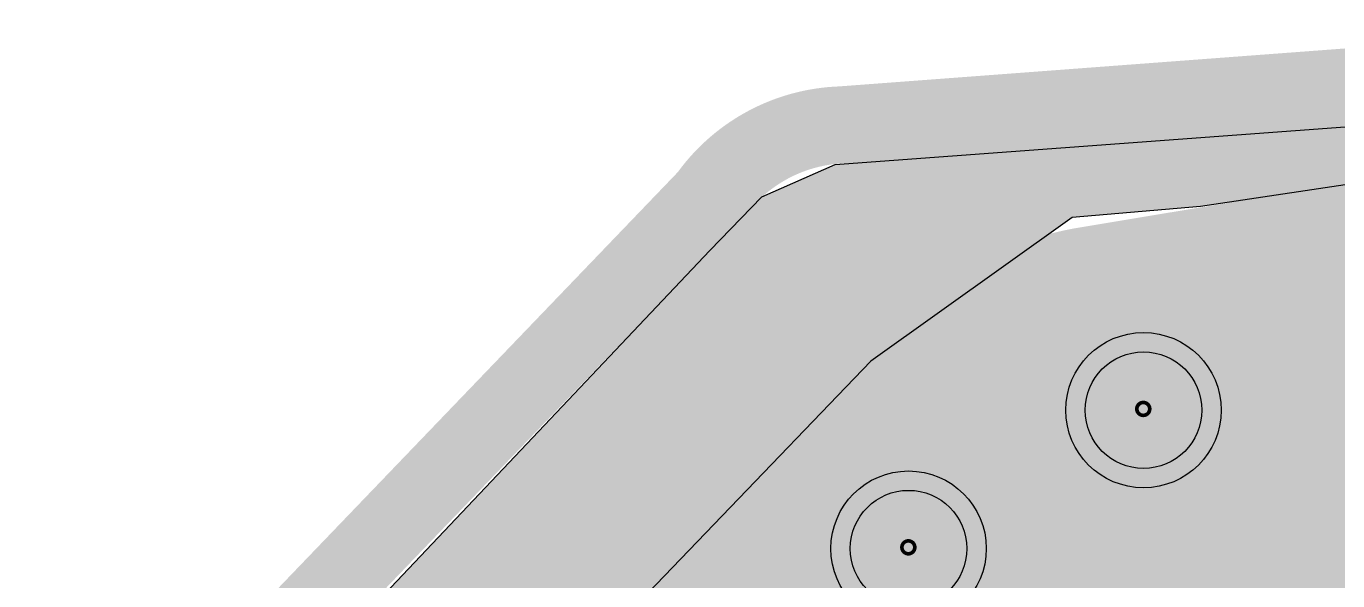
# Model space of a CAD drawing. Header units: millimetres. Extents: x -164772 to 106339, y -135449 to 107526.
# Drawn here: x -24506 to 9264, y 47713 to 61999 of the extents above; entities that cross this region are included whole.
import ezdxf

# ---------------------------------------------------------------- set-up
doc = ezdxf.new("R2010")
doc.units = ezdxf.units.MM
for name, color, linetype, lineweight, true_color in [('graas', 7, 'Continuous', 25, 0x83f83f), ('hatch', 7, 'Continuous', 9, 0x4a4a4a), ('plants', 7, 'Continuous', 30, 0x3d5129)]:
    doc.layers.add(name, color=color, linetype=linetype, lineweight=lineweight, true_color=true_color)
doc.linetypes.add('зигзаг', pattern='A,0.00254,-5.08,[131,ltypeshp.shx,S=5.08,R=0,X=-5.08,Y=0],-10.16,[131,ltypeshp.shx,S=5.08,R=180,X=5.08,Y=0],-5.08', length=20.32254)
pattern_1 = [(90, (0, 0), (-219.9704516, 381), [254, -508]), (210, (0, 0), (-219.9704530418713, -380.9999991675352), [254, -508]), (150, (0, 0), (-439.9409046418711, 8.324647552006501e-07), [-508, 254])]

# ---------------------------------------------------------------- blocks, each defined once
blk = doc.blocks.new('Р')
at = {"layer": 'plants', "const_width": 0.1885352972114263}
blk.add_lwpolyline([(63573.59903664942, 42000.92048726147, 1), (63574.26256520773, 42000.92048726147, 1)], format="xyb", close=True, dxfattribs=at)
at = {"layer": 'plants'}
blk.add_circle((63573.86653953586, 42000.90911318984), 4, dxfattribs=at)
at = {"layer": 'plants', "linetype": 'зигзаг', "ltscale": 0.1}
blk.add_circle((63573.86653953586, 42000.90911318984), 3, dxfattribs=at)

msp = doc.modelspace()

# ---------------------------------------------------------------- hatches: boundary and pattern name
at = {"layer": 'graas'}
h = msp.add_hatch(dxfattribs=at)
h.set_pattern_fill('AR-SAND', color=256, scale=15, angle=90, style=0)
h.set_pattern_definition([(127.5, (-5700830.718421787, -10955274.08392956), (-734.1198559940135, -24.00046943976064), [0, -579.1200000000001, 0, -647.7, 0, -619.125]), (97.5, (-5700830.718421787, -10955274.08392956), (-1075.237650852531, 674.284924707004), [0, -312.42, 0, -521.9699999999999, 0, -200.0249999999999]), (57.49999999999998, (-5700830.718421787, -10955742.71392956), (-2.15577701781857, 1186.488555362187), [0, -190.5, 0, -685.8000000000001, 0, -895.3500000000001]), (47.49999999999999, (-5700830.718421787, -10955742.71392956), (-334.3939848858244, 1145.334678708446), [0, -95.24999999999999, 0, -449.5799999999999, 0, -514.35])])
h.paths.add_polyline_path([(-16635.66412115589, 45934.99692168883), (-13001.50975311341, 42027.13147569545), (-10729.96957243074, 39228.32641243241), (-6020.921703698383, 32445.41241725119), (-2934.213186941844, 34308.8846743992), (-10842.03795222965, 44952.53890941948), (-2760.687651362066, 53370.96069615246), (2421.500733111257, 57070.02006996986), (5726.739950163494, 57353.1414082116), (16792.56405438503, 59015.34988498832), (25297.37953308431, 59999.64082833477), (17008.34711626798, 59965.09825516636), (-3681.11932108624, 58436.19102559522), (-5565.954928401188, 57603.99110652138), (-6901.9462174082, 56218.29517157986)])
h = msp.add_hatch(dxfattribs=at)
h.set_pattern_fill('GRASS,_O', color=256, scale=30, angle=90)
h.set_pattern_definition([(180, (200742.8288006829, -3999725.260354161), (-538.8153672, -538.8153672), [142.875, -934.7557343999999]), (135, (200742.8288006829, -3999725.260354161), (-538.8153672641492, -538.8153672641491), [142.875, -619.1249999999999]), (225, (200742.8288006829, -3999725.260354161), (538.8153672641491, -538.8153672641492), [142.875, -619.1249999999999])])
edge = h.paths.add_edge_path()
edge.add_arc((3959.030039913225, 48800.59289459283), 8126.676300431104, 100.7306834289347, 145.7787022963505)
edge.add_line((-2760.68765136486, 53370.96069615059), (-5900.72601699856, 50099.95196564474))
edge.add_line((-5900.726016998553, 50099.951965645), (-8851.633577133973, 47026.05413376272))
edge.add_line((-8851.633577133794, 47026.05413376265), (-10348.33013532541, 45466.83917947636))
edge.add_line((-10348.33013532524, 45466.8391794763), (-10842.03795222937, 44952.53890941931))
edge.add_arc((-245891.8045094286, -132689.9431384047), 294627.2970834593, 395.33427975828073, 397.0807266086936, ccw=False)
edge.add_line((-5537.296563743417, 37706.52013737107), (-2926.947686607469, 34304.2736373276))
edge.add_line((-2926.947686607753, 34304.27363732787), (-817.7235081878171, 34871.12028159363))
edge.add_line((-817.7235081878389, 34871.12028159345), (1639.938693978991, 36348.41422167256))
edge.add_line((1639.93869397902, 36348.41422167285), (1983.949727292129, 36555.19830061878))
edge.add_line((1983.949727292369, 36555.19830061872), (2392.792366512353, 36800.9524782408))
edge.add_line((2392.792366512316, 36800.95247824075), (4501.571216854194, 33113.4841246073))
edge.add_line((4501.571216853998, 33113.48412460745), (20764.61870250817, 41854.54762176766))
edge.add_line((20764.61870250824, 41854.54762176753), (20484.81444407463, 42616.20810554971))
edge.add_arc((26844.26657326167, 43383.19233996797), 6405.536370926965, 139.8377190172445, 186.8769651278477, ccw=False)
edge.add_arc((30384.76561330465, 45032.31910698724), 8793.341242286904, 147.8121510107635, 163.6038755406846, ccw=False)
edge.add_line((22942.90678013556, 49716.50391445267), (24396.06539333351, 52220.32135464699))
edge.add_line((24396.06539333353, 52220.32135464675), (25139.90782143709, 53501.97473186877))
edge.add_line((25139.90782143707, 53501.97473186911), (25908.2779090512, 54825.88969092269))
edge.add_line((25908.27790905136, 54825.88969092262), (28910.39088793335, 59998.58231077064))
edge.add_line((28910.39088793305, 59998.58231077068), (17584.9383189222, 59086.94208212709))
edge.add_line((17584.93831892239, 59086.94208212713), (14730.00065830357, 58828.99420451016))
edge.add_line((14730.0006583037, 58828.99420451005), (2445.901390035084, 56785.15984471024))
edge = h.paths.add_edge_path()
edge.add_line((17584.93831892239, 59086.94208212713), (28910.39088793324, 59998.58231077073))
edge.add_line((28910.39088793305, 59998.58231077068), (61051.76526143778, 59998.5823107816))
edge.add_arc((-69863.49566944156, -6844.387988402001), 146992.4767565257, 376.34994147656136, 387.04803655588955, ccw=False)
edge.add_line((71184.64739135207, 34534.46605710968), (72081.63738748418, 31795.96062640638))
edge.add_line((72081.63738748405, 31795.96062640616), (72642.9973684089, 29192.99456922585))
edge.add_line((72642.99736840904, 29192.9945692262), (73823.71738930132, 24152.16131918335))
edge.add_line((73823.71738930113, 24152.16131918322), (86177.33383768599, 26820.41754026585))
edge.add_line((86177.33383768584, 26820.41754026575), (89536.40661013717, 59998.58231077957))
edge.add_line((89536.40661013752, 59998.58231077951), (71564.05116068537, 59998.58231077588))
edge.add_line((71564.05116068499, 59998.5823107758), (68486.72604392386, 59765.60212672796))
edge.add_line((68486.72604392396, 59765.60212672832), (68810.07235207818, 59832.50878647034))
edge.add_line((68810.07235207802, 59832.50878647021), (69509.99787866534, 59921.54758957229))
edge.add_line((69509.99787866577, 59921.54758957219), (71564.05116068537, 59998.58231077594))
edge.add_line((71564.05116068499, 59998.5823107758), (69357.05951933387, 59998.5823107758))
edge.add_line((69357.05951933397, 59998.5823107758), (68609.75693280471, 59935.49813025258))
edge.add_line((68609.75693280456, 59935.49813025263), (68698.35998478961, 60039.5278659739))
edge.add_line((68698.35998478971, 60039.52786597381), (63167.04136877139, 59998.58231077576))
edge.add_line((63167.04136877154, 59998.5823107758), (68207.86377479992, 59998.5823107758))
edge.add_line((68207.86377479995, 59998.5823107758), (71564.05116068522, 59998.5823107758))
edge.add_line((71564.05116068499, 59998.5823107758), (69509.9978786654, 59921.54758957206))
edge.add_line((69509.99787866577, 59921.54758957219), (68609.7569328059, 59935.49813025272))
edge.add_line((68609.7569328055, 59935.49813025263), (68486.72604392383, 59765.60212672982))
edge.add_line((68486.72604392396, 59765.60212673018), (71564.05116068509, 59998.58231077621))
edge.add_line((71564.05116068499, 59998.5823107758), (17584.93831892219, 59086.94208212676))
h.paths.add_polyline_path([(70591.46466796633, 59890.67126700659), (70626.60701693661, 59998.5823107758), (70549.69458024969, 59932.10985402348), (70555.51738870583, 59885.39013478257)], flags=16)
h.paths.add_polyline_path([(72525.30902560634, 59784.2156843157), (72771.04261426927, 59846.08117221021), (72492.39406040937, 59838.38227186775), (72100.00797238687, 59698.22256156061)], flags=16)
at = {"layer": 'hatch'}
h = msp.add_hatch(dxfattribs=at)
h.set_pattern_fill('HONEY', color=256, scale=80, angle=90, style=0)
h.set_pattern_definition(pattern_1)
edge = h.paths.add_edge_path()
edge.add_arc((-69881.46180615833, -6884.365332357906), 147000.0000001027, 12.18808026201955, 14.75600942719163)
edge.add_line((72270.36498191414, 30557.0307533122), (70762.7849985637, 35910.59696802928))
edge.add_arc((-69874.147240239, -6844.295708084806), 146992.270399799, 16.90974367711396, 27.0480372412474)
edge.add_line((61040.92910450158, 59998.5823189598), (99452.3706508104, 59998.58231897236))
edge.add_line((99452.3706508104, 59998.58231897236), (99395.40264480349, 61998.58231897236))
edge.add_line((99395.40264480349, 61998.58231897236), (59447.82130728263, 61998.58231896492))
edge.add_line((59447.82130728263, 61998.58231896492), (30595.14595694953, 61998.5823189598))
edge.add_line((30595.14595694953, 61998.5823189598), (16945.86516512997, 61988.26880002492))
edge.add_line((16945.86516512997, 61988.26880002492), (-3567.348578616627, 60448.49003891589))
edge.add_arc((-3374.123247103395, 55057.6649270438), 5394.286923730429, 92.05279493754608, 143.8686936023163)
edge.add_line((-7730.915242729039, 58238.34015761693), (-18132.86930888266, 47402.67892859042))
edge.add_line((-18132.86930888266, 47402.67892859042), (-16672.74837890108, 46036.63276343425))
edge.add_line((-16672.74837890108, 46036.63276343425), (-5728.012840780124, 57437.70661726703))
edge.add_arc((-3317.575444669025, 55138.27892674438), 3331.302469682569, 88.46949512775649, 136.3501894644947, ccw=False)
edge.add_line((-3228.599112065305, 58468.39294232246), (15564.12557443019, 59857.14324810919))
edge.add_line((15564.12557443019, 59857.14324810919), (28899.55473098877, 59998.5823189598))
edge.add_line((28899.55473098877, 59998.5823189598), (22620.9490487233, 49180.43606528737))
edge.add_line((22620.9490487233, 49180.43606528737), (26084.06266638842, 51168.42593507101))
edge.add_line((26084.06266638842, 51168.42593507101), (31208.88430839098, 59998.5823189598))
edge.add_line((31208.88430839098, 59998.5823189598), (58791.35033786472, 59998.58231895421))
edge.add_arc((-54171.07139741258, -287.3738305000734), 128042.591480931, 17.235339079441417, 28.088016096466788, ccw=False)
edge.add_arc((66639.87773244892, 37425.32235091808), 1499.119077303557, -85.99513206908068, 8.669314800259372, ccw=False)
edge.add_line((66744.57804965528, 35929.86394243178), (32573.44630688552, 38739.81689763746))
edge.add_arc((33184.64964260057, 39909.95136780423), 1320.145520714164, 144.95697507831, 242.4203150541866, ccw=False)
edge.add_line((32103.81865024633, 40667.96756936473), (32548.2129454594, 40438.80886806744))
edge.add_arc((26845.10957694999, 43379.70116891079), 6416.71532460831, 332.7214142434506, 356.1738846724419)
edge.add_line((33247.52305119271, 42951.52216207099), (32748.63747264045, 42984.88650700313))
edge.add_line((32748.63747264045, 42984.88650700313), (32784.75132173645, 43570.73659359574))
edge.add_line((32784.75132173645, 43570.73659359574), (33259.96503267077, 43534.18430480226))
edge.add_arc((26845.10957693975, 43379.70116891706), 6416.715324618582, 1.379535558713001, 53.5028107840688)
edge.add_line((30661.66501935079, 48538.00904187285), (30364.27334390926, 48136.06602180847))
edge.add_line((30364.27334390926, 48136.06602180847), (29918.20960436036, 48435.74472628771))
edge.add_line((29918.20960436036, 48435.74472628771), (30177.90606252202, 48863.01249902479))
edge.add_arc((26845.10957692671, 43379.7011688878), 6416.715324650543, 58.70846167040663, 82.25304273618802)
edge.add_line((27710.07195454157, 49737.85150077804), (27642.67279984496, 49242.41497210231))
edge.add_line((27642.67279984496, 49242.41497210231), (27107.45449843044, 49290.59749475498))
edge.add_line((27107.45449843044, 49290.59749475498), (27129.62430947919, 49790.10575242106))
edge.add_arc((27231.43142559108, 50953.06373089304), 1167.405648685427, 169.3692226622422, 264.9969942241267, ccw=False)
edge.add_line((26084.06266638842, 51168.42593507101), (22609.97613767366, 49161.52954964274))
edge.add_arc((24276.69583353629, 48173.65237149104), 1937.486997037504, 149.344461862475, 187.5203796870299)
edge.add_line((22355.87437996475, 47920.07633321316), (22685.12178809309, 47587.07824129474))
edge.add_line((22685.12178809309, 47587.07824129474), (23472.26380497055, 46231.2420957273))
edge.add_arc((26845.10957698557, 43379.70116895294), 4416.715324635352, -63.71056121522571, 139.7874633591334, ccw=False)
edge.add_arc((26845.10957693838, 43379.70116890685), 4416.715324614926, 270.2188485147508, 296.28943878558783, ccw=False)
edge.add_line((26861.9797416648, 38963.01806320067), (27404.49610012277, 36987.41501489145))
edge.add_line((27404.49610012277, 36987.41501489145), (27439.24435559901, 37492.8918380969))
edge.add_arc((27589.86883542086, 36000.47357700147), 1499.999999990896, 31.668273032652905, 95.76314452310072, ccw=False)
edge.add_line((28866.52176590609, 36787.97424052891), (33034.67197206543, 36662.46526843638))
edge.add_line((33034.67197206543, 36662.46526843638), (67781.59303681333, 33823.0848485234))
edge.add_arc((68048.20537133666, 32153.3033236317), 1690.932428510866, 5.229241126043121, 99.0717840524631, ccw=False)
edge.add_line((69732.1001631424, 32307.41629491936), (70313.45306168243, 30134.35756873489))
edge.add_arc((-69881.46180602637, -6884.365332323279), 144999.9999999636, 12.188080271161027, 14.791453378161691, ccw=False)
edge.add_line((71850.21453445518, 23728.24516901144), (20403.20168226558, 12616.21068364711))
edge.add_line((20403.20168226558, 12616.21068364711), (20225.49660572988, -6881.55304368442))
edge.add_line((20225.49660572988, -6881.55304368442), (27860.81560829907, -6881.553043688145))
edge.add_line((27860.81560829907, -6881.553043688145), (38592.97779325136, 3845.194462671912))
edge.add_line((38592.97779325136, 3845.194462671912), (49327.44061762394, -6881.553043684422))
edge.add_line((49327.44061762394, -6881.553043684422), (61723.05876921835, -6889.830829475972))
edge.add_line((61723.05876921835, -6889.830829475972), (75461.70133191367, 6848.81173321608))
edge.add_line((75461.70133191367, 6848.81173321608), (89141.54750944182, -6881.553043686286))
edge.add_line((89141.54750944182, -6881.553043686286), (89851.36192080073, -6881.553043684424))
edge.add_line((89851.36192080073, -6881.553043684424), (104356.11189295, -6794.153272720489))
edge.add_line((104356.11189295, -6794.153272720489), (102400.4253539496, 61864.96527580454))
edge.add_line((102400.4253539496, 61864.96527580454), (99395.40264480255, 61998.58231897236))
edge.add_line((99395.40264480255, 61998.58231897236), (100278.6704939345, 29870.06243505658))
edge.add_line((100278.6704939345, 29870.06243505658), (73805.13421307303, 24150.48804954801))
h = msp.add_hatch(dxfattribs=at)
h.set_pattern_fill('HONEY', color=256, scale=80, angle=90, style=0)
h.set_pattern_definition(pattern_1)
edge = h.paths.add_edge_path()
edge.add_line((-23323.78253914163, 41995.33172490499), (-23924.71861447126, 41369.33975347654))
edge.add_line((-23924.71861447141, 41369.33975347695), (-24869.63230262629, 40385.02809910808))
edge.add_line((-24869.6323026263, 40385.02809910807), (-26015.29507688086, 39191.59717011444))
edge.add_line((-26015.29507688087, 39191.5971701141), (-27117.12339349401, 38043.82836672942))
edge.add_line((-27117.12339349397, 38043.82836672947), (-33253.04730447006, 43172.53968727117))
edge.add_arc((-68104.32269068973, -2331.903342829044), 57317.23764737599, 412.5519545735334, 427.8105032507468)
edge.add_line((-46457.2611765161, 50740.41014855127), (-47748.73343065063, 47892.33551547975))
edge.add_line((-47748.73343065081, 47892.33551548007), (-48147.15296581033, 46898.91058978339))
edge.add_line((-48147.15296581041, 46898.91058978303), (-47848.62179214567, 47641.14362238381))
edge.add_arc((-52250.77452562263, 33597.38417914514), 14717.54490356382, 419.7230240339102, 432.5958939464005, ccw=False)
edge.add_line((-44830.47343859661, 46307.42980322945), (-45246.00699579887, 45426.52646025059))
edge.add_arc((3029623.437193462, 5464126.458501044), 6230339.561557437, 240.4270311756533, 240.5043119925217)
edge.add_line((-37934.44424471751, 41284.05839995113), (-37356.54815479781, 42105.72038759684))
edge.add_arc((-65126.77350101414, -9.403113585391111), 50446.6950681556, 413.0825908960085, 416.599603686069, ccw=False)
edge.add_line((-34825.30128453652, 40322.83987900666), (-34824.73581590454, 40323.59668875653))
edge.add_arc((-70860.26437111924, -7873.825336311902), 60179.32209751356, 410.0458706313003, 413.2158188764294, ccw=False)
edge.add_arc((-70860.2643707211, -7873.825336224823), 60179.3220971908, 409.09423109684474, 410.0458706315377, ccw=False)
edge.add_arc((-70860.26437122773, -7873.825336261145), 60179.32209755002, 405.9244086080033, 409.0942310965029, ccw=False)
edge.add_arc((-93901.63373086581, -31033.50535443514), 92846.55403836345, 403.6238044463871, 405.65077735461847, ccw=False)
edge.add_line((-26691.37945354244, 33023.2219798286), (-27428.58415632994, 32340.98606287582))
edge.add_arc((-76617.02483407155, -12502.96635333351), 66561.87170306267, 395.0170551441523, 402.3546993539355, ccw=False)
edge.add_line((-22104.09845277647, 25691.58328352547), (-21160.97056193232, 26060.3904787547))
edge.add_line((-21160.97056193211, 26060.39047875446), (-21161.03467769243, 26060.48438107744))
edge.add_arc((-18207.20676674534, 24122.34287170558), 3532.915486937587, 50.80453519653071, 146.7292888941785, ccw=False)
edge.add_line((-15974.51737134371, 26860.33299248763), (-15483.58560551798, 26256.85640083927))
edge.add_line((-15483.58560551823, 26256.85640083956), (-12133.1041302741, 28073.74570614755))
edge.add_arc((-69875.9962582372, -6883.491126538678), 67499.99998724542, 391.1904874567375, 394.294645567279)
edge.add_line((-14110.80688757755, 31149.30594036872), (-13284.65593378695, 31712.75478591764))
edge.add_arc((-69875.99626890829, -6883.491133619989), 68500.00000005108, 394.2946455671501, 402.8060019222401)
edge.add_line((-19620.37622612322, 39663.50290597607), (-20354.03491287277, 38983.98474480551))
edge.add_arc((-69865.94703200113, -6873.924888741649), 67486.12685323443, 402.8058408500684, 406.397171598202)

# ---------------------------------------------------------------- linework, layer by layer
at = {"layer": 'graas'}
msp.add_lwpolyline([(-2940.097681394116, 34305.33215491199), (-6020.921703698383, 32445.41241725119), (-10729.96957243074, 39228.32641243241), (-13001.50975311341, 42027.13147569545), (-16635.66412115589, 45934.99692168883), (-6901.9462174082, 56218.29517157986), (-5565.954928401188, 57603.99110652138), (-3681.11932108624, 58436.19102559522), (17008.34711626798, 59965.09825516636), (25297.37953308431, 59999.64082833477), (16792.56405438503, 59015.34988498832), (5726.739950163494, 57353.1414082116), (2421.500733111257, 57070.02006996986), (-2760.687651362066, 53370.96069615246), (-10842.03795222965, 44952.53890941948), (-2933.049386547216, 34307.31823996738)], dxfattribs=at)

# ---------------------------------------------------------------- block references
at = {"layer": 'graas', "xscale": 500, "yscale": 500, "zscale": 500, "rotation": 90}
for p in [(21004716.1088082, -31734825.17007732), (20998667.1747594, -31738390.64756708)]:
    msp.add_blockref('Р', p, dxfattribs=at)

doc.saveas('drawing.dxf')
